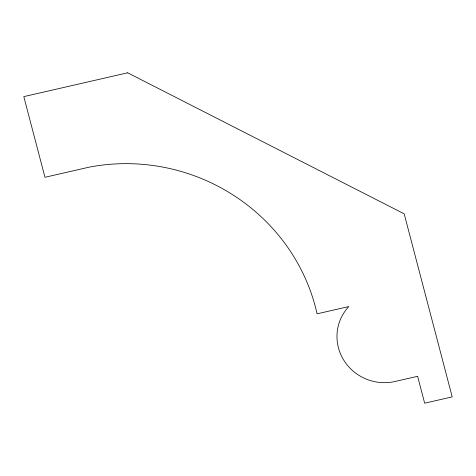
<?xml version="1.0" encoding="UTF-8"?>
<svg xmlns="http://www.w3.org/2000/svg" width="476" height="476" viewBox="0 0 476 476"><rect width="100%" height="100%" fill="white"/><g stroke="black" fill="none" stroke-linecap="round" stroke-linejoin="round"><path stroke-width="0.71" d="M127.657 72.804L23.8 96.622L44.964 177.292L89.036 167.183A192.114 185.479 17.4 0 1 317.087 313.833L348.813 306.556A46.761 45.149 17.4 0 0 343.339 359.451A46.761 45.149 17.4 0 0 393.563 381.817L417.607 376.308L424.657 403.196L452.2 396.883L404.183 213.837L127.657 72.804"/></g></svg>
